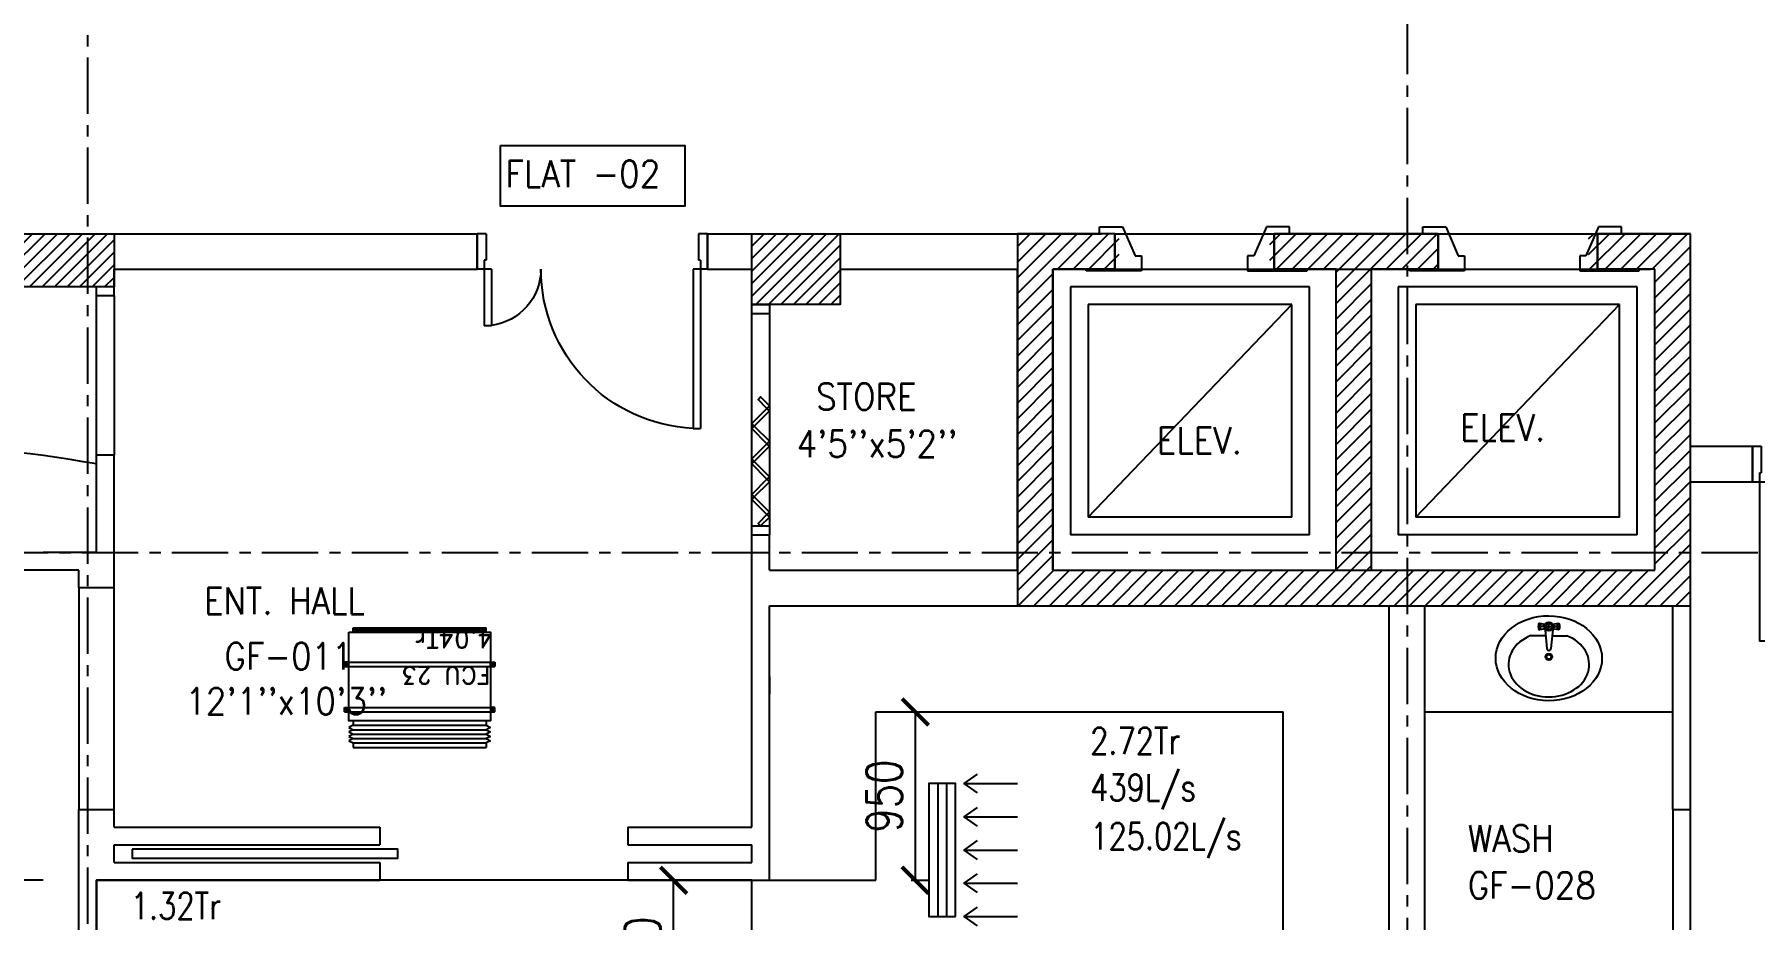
# Model space of a CAD drawing. Header units: millimetres. Extents: x -1288794 to 2153086, y -2701644 to -1428868.
# Drawn here: x 591602 to 601314, y -1497441 to -1492444 of the extents above; entities that cross this region are included whole.
import ezdxf

# ---------------------------------------------------------------- set-up
doc = ezdxf.new("R2010")
doc.units = ezdxf.units.MM
doc.header["$LTSCALE"] = 100
doc.header["$PDMODE"] = 34
for name, pattern in [('CENTER', [50.800000000000004, 31.75, -6.349999999999999, 6.349999999999999, -6.349999999999999]), ('DASHED2', [9.524999999999999, 6.349999999999999, -3.174999999999999]), ('HIDDEN', [9.524999999999999, 6.349999999999999, -3.174999999999999])]:
    doc.linetypes.add(name, pattern=pattern)
for name, color, linetype in [('A-ANNO-TEXT', 8, 'Continuous'), ('A-DOOR', 4, 'Continuous'), ('A-FLOR-OVHD', 4, 'DASHED2'), ('A-FLOR-PFIX', 8, 'Continuous'), ('A-FLOR-SPCL', 8, 'Continuous'), ('A-GRID', 253, 'CENTER'), ('A-WALL-FULL', 8, 'Continuous'), ('AC- SUIPPOR', 7, 'HIDDEN'), ('AC-HLTEXT', 100, 'Continuous'), ('AC-SAD TEXT', 3, 'Continuous'), ('AC-UNIT', 5, 'Continuous'), ('RETURN GRILL RIGHT', 1, 'Continuous'), ('S-COL- HACT.', 9, 'Continuous'), ('S-COL.', 8, 'Continuous'), ('WALL', 42, 'Continuous')]:
    doc.layers.add(name, color=color, linetype=linetype)
doc.styles.add('ROMAND', font='romand')
doc.styles.add('ROMANS', font='romans.shx', dxfattribs={"width": 0.8})
doc.styles.add('SIMPLEX', font='simplex.shx', dxfattribs={"width": 0.8})
doc.dimstyles.new('100 of DIM2', dxfattribs={"dimscale": 0, "dimtxt": 200, "dimasz": 150, "dimexe": 75, "dimexo": 200, "dimgap": 75, "dimtad": 1, "dimdec": 0, "dimrnd": 5, "dimzin": 0, "dimdsep": 46, "dimtxsty": 'ROMANS', "dimblk": 'ARCHTICK', "dimcen": 100, "dimclrd": 94, "dimclre": 94, "dimclrt": 2, "dimadec": 0, "dimazin": 0, "dimtfac": 1, "dimtdec": 0, "dimtofl": 0, "dimtmove": 2, "dimatfit": 3, "dimldrblk": 'OPEN90', "dimfxl": 75, "dimtolj": 1, "dimtzin": 0, "dimarcsym": 0})
pattern_1 = [(45, (1708407.111908457, -1109556.6492245), (-44.19417382415921, 44.19417382415922), [])]

# ---------------------------------------------------------------- blocks, each defined once
blk = doc.blocks.new('D-130-R')
for p, q in [((1219.999999999971, 200), (1219.999999999971, 1100)), ((1219.999999999971, 1100), (1259.999999999971, 1100)), ((1259.999999999971, 200), (1259.999999999971, 1100)), ((79.99999999997091, 520), (39.9999999999709, 520)), ((39.9999999999709, 200), (39.9999999999709, 520)), ((79.99999999997091, 200), (79.99999999997091, 520)), ((-2.91038e-11, 0), (-2.91038e-11, 200)), ((79.99999999997091, 200), (-2.91038e-11, 200)), ((39.9999999999709, 150), (39.9999999999709, 200)), ((1299.999999999971, 200), (1219.999999999971, 200)), ((1259.999999999971, 150), (1259.999999999971, 200)), ((1299.999999999971, 0), (1299.999999999971, 200)), ((49.9999999999709, 150), (39.9999999999709, 150)), ((49.9999999999709, 0), (49.9999999999709, 150)), ((1259.999999999971, 150), (1249.999999999971, 150)), ((1249.999999999971, 0), (1249.999999999971, 150)), ((49.9999999999709, 0), (-2.91038e-11, 0)), ((1299.999999999971, 0), (1249.999999999971, 0))]:
    blk.add_line(p, q)
for centre, radius, start, end in [((1259.999999999971, 200), 900, 92.5473181775407, 180), ((39.9999999999709, 200), 320, 0, 82.81924421851792)]:
    blk.add_arc(centre, radius, start, end)
blk = doc.blocks.new('LAV-2')
for p, q in [((-21.34875416864852, 393.0223818720178), (-54.61699869757467, 399.0098939796108)), ((-0.7396477948790557, 362.8265959029048), (-0.6173104987672554, 398.8263880354434)), ((53.38237770004016, 398.642882091276), (20.07420755550229, 392.8816151388209)), ((-102.4016157470596, 329.8240741794511), (-23.19949463458506, 329.5549233653956)), ((-21.4311658491486, 368.7713687995273), (-54.73933599368647, 363.0101018470722)), ((-24.27464618104532, 385.2106568033468), (-48.67820199020825, 380.9896083639896)), ((-24.30389807283536, 376.602799204485), (-48.67820199020825, 380.9896083639896)), ((-24.67834056851462, 380.9080501665819), (-13.09757754981437, 257.5201785070277)), ((-18.67837521309229, 380.8876606172302), (17.32141691944598, 380.7653233211183)), ((23.3213822748683, 380.7449337717662), (10.90228387187926, 257.4386203096198)), ((53.26004040392836, 362.6430899587374), (19.9917958750022, 368.6306020663303)), ((21.49355013882705, 329.4030439814135), (100.695671253504, 329.1338931681888)), ((47.32124369656194, 380.6633755743586), (22.91768788739901, 376.4423271350016)), ((47.32124369656194, 380.6633755743586), (22.94693977918905, 385.0501847338635))]:
    blk.add_line(p, q)
for centre, radius in [((-0.6784791468231556, 380.8264919691742), 24), ((-0.6784791468231556, 380.8264919691742), 18), ((-1.26076323381676, 209.479676565428), 18), ((-1.26076323381676, 209.479676565428), 13.2)]:
    blk.add_circle(centre, radius)
blk.add_arc((-1.097646839002481, 257.4793994083239), 12, 179.8052937712386, 359.8052937712387)
for centre, major_axis, ratio in [((-1.287189565247899, 201.7032872824398), (-299.9982677711542, 1.019477467550666), 0.8000000000000002), ((53.32120905198426, 380.6429860250066), (0.0611686480558419, 17.99989606626924), 0.3333333333333334)]:
    blk.add_ellipse(centre, major_axis=major_axis, ratio=ratio)
at = {"extrusion": (0, 0, -1)}
blk.add_ellipse((-54.67816734563058, 381.0099979133417), major_axis=(0.0611686480558419, 17.99989606626924), ratio=0.3333333333333334, dxfattribs=at)
blk.add_ellipse((-1.407939387345322, 166.1706358862742), major_axis=(-227.9986835060767, 0.7748028754911342), ratio=0.8, start_param=5.174000287769004, end_param=10.53396298017996)
for points, knots in [([(-54.73102309851856, 365.4563100461805), (-54.8148918814306, 365.5174451857354), (-54.94877173145542, 365.6364603109087), (-55.26478800947916, 366.0158131676795), (-55.44635215342823, 366.2746960428678), (-55.98316868909424, 367.2035457522713), (-56.3498731980555, 368.0341246319776), (-57.01158717531615, 370.0377746866548), (-57.30902578777932, 371.2105942622033), (-57.79374378804459, 373.786741052412), (-57.98155582644067, 375.1901467350735), (-58.29656485787673, 378.9278265684829), (-58.32981911139322, 381.344352206413), (-58.07110891878801, 386.0069764071028), (-57.77855090955746, 388.2520224383798), (-57.06889705297617, 391.5387666347568), (-56.71720567090343, 392.7389135621428), (-56.04603840177114, 394.4779038033372), (-55.73721855155199, 395.1052595778408), (-55.22080469029135, 395.9404465782249), (-55.00586730735122, 396.2088487349866), (-54.75201238238842, 396.4647172014031), (-54.67858743173529, 396.5254027620614), (-54.62531159270765, 396.5636857805724)], [3.378318232220281, 3.378318232220281, 3.378318232220281, 3.378318232220281, 3.519844229534538, 3.519844229534538, 3.661370226848798, 3.661370226848798, 3.925950768732078, 3.925950768732078, 4.190531310615359, 4.190531310615359, 4.455111852498638, 4.455111852498638, 4.867369708964468, 4.867369708964468, 5.279627565430297, 5.279627565430297, 5.565784647371104, 5.565784647371104, 5.785568281380184, 5.785568281380184, 5.956999523659812, 5.956999523659812, 6.046459728541723, 6.046459728541723, 6.046459728541723, 6.046459728541723]), ([(-54.62531159270765, 396.5636857805724), (-54.54144280979781, 396.5025506410178), (-54.40756295984066, 396.3835355157748), (-54.0915466818169, 396.0041826590039), (-53.90998253776306, 395.7452997837453), (-53.37316599536098, 394.8164500626542), (-53.00646147924017, 393.9858711627369), (-52.3447474917466, 391.9822210564761), (-52.04730887607257, 390.8094014495542), (-51.56259087474428, 388.2332545922163), (-51.37477883852881, 386.8298488737993), (-51.05976982244864, 383.0921689818381), (-51.02651558209001, 380.6756433264907), (-51.28522580365642, 376.0130191125579), (-51.57778382876458, 373.7679730853163), (-52.28743770209439, 370.4812289554928), (-52.63912908246675, 369.2810820755288), (-53.31029634364277, 367.542091904716), (-53.61911618930207, 366.91473615667), (-54.13553003840897, 366.0795491973861), (-54.35046741452134, 365.811147056457), (-54.60432232190179, 365.555278614428), (-54.67774726428871, 365.4945930612855), (-54.73102309855349, 365.4563100461808)], [0.2367255786379103, 0.2367255786379103, 0.2367255786379103, 0.2367255786379103, 0.378251575953735, 0.378251575953735, 0.5197775732695598, 0.5197775732695598, 0.7843581202307773, 0.7843581202307773, 1.048938667191994, 1.048938667191994, 1.313519214153212, 1.313519214153212, 1.725777073084578, 1.725777073084578, 2.138034932015945, 2.138034932015945, 2.42419200805428, 2.42419200805428, 2.643975638601967, 2.643975638601967, 2.815406878016951, 2.815406878016951, 2.904867074960167, 2.904867074960167, 2.904867074960167, 2.904867074960167]), ([(53.37406480490717, 396.1966738922376), (53.2897824554744, 396.1361101769506), (53.15509681406292, 396.0180077118678), (52.83650957180906, 395.6408114141816), (52.65319012965593, 395.3831685147309), (52.11007307978397, 394.4579887080429), (51.73773202262418, 393.6299212903255), (51.06241555600973, 391.6308147850381), (50.75701276834479, 390.4600438007027), (50.2547972388198, 387.8872508177193), (50.05745132539341, 386.4851539730302), (49.71704652867081, 382.7497013593102), (49.66736919482318, 380.333457528494), (49.89438402194537, 375.6691826858883), (50.17167688588633, 373.422200146994), (50.85897608726046, 370.1307087824834), (51.20250257394473, 368.9281993590429), (51.86183532656759, 367.184687779507), (52.16638423058285, 366.5552476340268), (52.67710982329917, 365.7165701695316), (52.89021804611511, 365.446713410726), (53.14232808634951, 365.1891255592242), (53.21533888490993, 365.1279423767468), (53.26835329906135, 365.0892981578456)], [0.2367255786379103, 0.2367255786379103, 0.2367255786379103, 0.2367255786379103, 0.378251575953735, 0.378251575953735, 0.5197775732695598, 0.5197775732695598, 0.7843581202307773, 0.7843581202307773, 1.048938667191994, 1.048938667191994, 1.313519214153212, 1.313519214153212, 1.725777073084578, 1.725777073084578, 2.138034932015945, 2.138034932015945, 2.42419200805428, 2.42419200805428, 2.643975638601967, 2.643975638601967, 2.815406878016951, 2.815406878016951, 2.904867074960167, 2.904867074960167, 2.904867074960167, 2.904867074960167]), ([(53.26835329902642, 365.0892981578456), (53.35263564845917, 365.1498618731326), (53.48732128994051, 365.2679643381453), (53.80590853219654, 365.6451606358316), (53.98922797424274, 365.9028035352126), (54.53234501730221, 366.827983330259), (54.90468606716277, 367.6560507278148), (55.58000252319507, 369.6551571815893), (55.88540530743303, 370.8259281345738), (56.38762083543879, 373.3987210504367), (56.5849667508035, 374.8008178593563), (56.92537156248472, 378.5362704144218), (56.97504890936798, 380.9525142277312), (56.7480341111197, 385.6167890568975), (56.47074126308252, 387.8637715997188), (55.78344207890878, 391.155263030668), (55.43991559084935, 392.3577725015411), (54.78058283074606, 394.1012841515107), (54.47603392234995, 394.7307243234789), (53.96530831776144, 395.5694018291557), (53.75220008822252, 395.8392586038402), (53.50009003057603, 396.0968464798485), (53.42707922379741, 396.1580296698974), (53.37406480490717, 396.1966738922376)], [3.378318232220281, 3.378318232220281, 3.378318232220281, 3.378318232220281, 3.519844229534538, 3.519844229534538, 3.661370226848798, 3.661370226848798, 3.925950768732078, 3.925950768732078, 4.190531310615359, 4.190531310615359, 4.455111852498638, 4.455111852498638, 4.867369708964468, 4.867369708964468, 5.279627565430297, 5.279627565430297, 5.565784647371104, 5.565784647371104, 5.785568281380184, 5.785568281380184, 5.956999523659812, 5.956999523659812, 6.046459728541723, 6.046459728541723, 6.046459728541723, 6.046459728541723])]:
    blk.add_open_spline(points, degree=3, knots=knots)
blk = doc.blocks.new('_ArchTick')
at = {"color": 0, "linetype": 'ByBlock', "const_width": 0.15}
blk.add_lwpolyline([(-0.5, -0.5), (0.5, 0.5)], dxfattribs=at)
blk = doc.blocks.new('*D236')
at = {"layer": 'AC-HLTEXT', "color": 94, "lineweight": -2, "transparency": 16777216}
for p, q in [((591651.9288088388, -1495468.634524933), (591052.1677182674, -1495468.634524933)), ((591127.1677182674, -1495468.634524933), (591127.1677182674, -1497218.634524873)), ((591651.9288088346, -1497218.634524873), (591052.1677182674, -1497218.634524873))]:
    blk.add_line(p, q, dxfattribs=at)
at = {"layer": 'Defpoints', "color": 0, "transparency": 16777216}
for p in [(591851.9288088388, -1495468.634524933), (591127.1677182674, -1497218.634524873), (591851.9288088346, -1497218.634524873)]:
    blk.add_point(p, dxfattribs=at)
at = {"layer": 'AC-HLTEXT', "color": 94, "lineweight": -2, "transparency": 16777216, "xscale": 150, "yscale": 150, "zscale": 150}
for p, rotation in [((591127.1677182674, -1495468.634524933), 90), ((591127.1677182674, -1497218.634524873), 270)]:
    blk.add_blockref('_ArchTick', p, dxfattribs=dict(at, rotation=rotation))
at = {"layer": 'AC-HLTEXT', "color": 2, "transparency": 16777216, "insert": (590952.1677182668, -1496343.634524903), "char_height": 200, "attachment_point": 5, "rotation": 90, "style": 'ROMANS'}
blk.add_mtext('\\A1;1750', dxfattribs=at)
blk = doc.blocks.new('*D239')
at = {"layer": 'AC-HLTEXT', "color": 94, "lineweight": -2, "transparency": 16777216}
for p, q in [((596551.9288088384, -1496268.634524933), (596650.5362447978, -1496268.634524933)), ((596575.5362447978, -1496268.634524933), (596575.5362447978, -1497218.634524871)), ((596551.9288088391, -1497218.634524871), (596650.5362447978, -1497218.634524871))]:
    blk.add_line(p, q, dxfattribs=at)
at = {"layer": 'Defpoints', "color": 0, "transparency": 16777216}
for p in [(596351.9288088384, -1496268.634524933), (596351.9288088391, -1497218.634524871), (596575.5362447978, -1497218.634524871)]:
    blk.add_point(p, dxfattribs=at)
at = {"layer": 'AC-HLTEXT', "color": 94, "lineweight": -2, "transparency": 16777216, "xscale": 150, "yscale": 150, "zscale": 150}
for p, rotation in [((596575.5362447978, -1496268.634524933), 90), ((596575.5362447978, -1497218.634524871), 270)]:
    blk.add_blockref('_ArchTick', p, dxfattribs=dict(at, rotation=rotation))
at = {"layer": 'AC-HLTEXT', "color": 2, "transparency": 16777216, "insert": (596400.5362447972, -1496743.634524902), "char_height": 200, "attachment_point": 5, "rotation": 90, "style": 'ROMANS'}
blk.add_mtext('\\A1;950', dxfattribs=at)
blk = doc.blocks.new('*D245')
at = {"layer": 'AC-HLTEXT', "color": 94, "lineweight": -2, "transparency": 16777216}
for p, q in [((595551.9288088388, -1497218.634524873), (595136.2338262806, -1497218.634524873)), ((595211.2338262806, -1498038.634524925), (595211.2338262806, -1497218.634524873)), ((595551.9288088388, -1498038.634524925), (595136.2338262806, -1498038.634524925))]:
    blk.add_line(p, q, dxfattribs=at)
at = {"layer": 'Defpoints', "color": 0, "transparency": 16777216}
for p in [(595211.2338262806, -1497218.634524873), (595751.9288088388, -1497218.634524873), (595751.9288088388, -1498038.634524925)]:
    blk.add_point(p, dxfattribs=at)
at = {"layer": 'AC-HLTEXT', "color": 94, "lineweight": -2, "transparency": 16777216, "xscale": 150, "yscale": 150, "zscale": 150}
for p, rotation in [((595211.2338262806, -1497218.634524873), 90), ((595211.2338262806, -1498038.634524925), 270)]:
    blk.add_blockref('_ArchTick', p, dxfattribs=dict(at, rotation=rotation))
at = {"layer": 'AC-HLTEXT', "color": 2, "transparency": 16777216, "insert": (595036.23382628, -1497628.634524899), "char_height": 200, "attachment_point": 5, "rotation": 90, "style": 'ROMANS'}
blk.add_mtext('\\A1;820', dxfattribs=at)
blk = doc.blocks.new('A$C44FB0367')
at = {"layer": 'WALL', "ltscale": 30}
h = blk.add_hatch(dxfattribs=at)
h.set_pattern_fill('NET3', color=2, scale=100, style=0)
h.set_pattern_definition([(0, (19935.24582652366, -11666.62654212536), (0, 12.5), []), (59.99999999999999, (19935.24582652366, -11666.62654212536), (-10.82531754730548, 6.250000000000001), []), (120, (19935.24582652366, -11666.62654212536), (-10.82531754730548, -6.249999999999997), [])])
h.paths.add_polyline_path([(775, 250), (775, 275), (25, 275), (25, 250)])
at = {"layer": 'WALL', "color": 5, "ltscale": 30}
for p, q in [((25, 250), (25, 275)), ((25, 275), (775, 275)), ((775, 250), (775, 275))]:
    blk.add_line(p, q, dxfattribs=at)
at = {"layer": 'WALL', "color": 8, "ltscale": 30}
for p, q in [((25, -275), (0, -287.5)), ((0, -287.5), (25, -300)), ((25, -250), (25, -275)), ((25, -250), (25, -275)), ((25, -275), (775, -275)), ((775, -250), (775, -275)), ((775, -275), (800, -287.5)), ((800, -287.5), (775, -300)), ((25, -300), (0, -312.5)), ((0, -312.5), (25, -325)), ((25, -325), (0, -337.5)), ((0, -337.5), (25, -350)), ((25, -350), (0, -362.5)), ((0, -362.5), (25, -375)), ((25, -300), (775, -300)), ((25, -325), (775, -325)), ((25, -350), (775, -350)), ((25, -375), (775, -375)), ((25, -375), (25, -400)), ((775, -300), (800, -312.5)), ((800, -312.5), (775, -325)), ((775, -325), (800, -337.5)), ((800, -337.5), (775, -350)), ((775, -350), (800, -362.5)), ((800, -362.5), (775, -375)), ((775, -375), (775, -400)), ((25, -400), (775, -400))]:
    blk.add_line(p, q, dxfattribs=at)
at = {"layer": 'WALL', "color": 5, "ltscale": 30}
blk.add_lwpolyline([(0, 250), (800, 250), (800, -250), (0, -250)], close=True, dxfattribs=at)
blk = doc.blocks.new('A$C5F1D0244')
at = {"layer": 'AC- SUIPPOR', "ltscale": 5}
for p, q in [((-25, 425), (-25, -425)), ((0, 425), (0, -425))]:
    blk.add_line(p, q, dxfattribs=at)
at = {"layer": 'AC- SUIPPOR', "ltscale": 30}
for points in [[(-25, 400), (0, 400), (0, 425), (-25, 425)], [(-25, -400), (0, -400), (0, -425), (-25, -425)]]:
    blk.add_lwpolyline(points, close=True, dxfattribs=at)
for centre in [(-12.5, 412.5), (-12.5, -412.5)]:
    blk.add_circle(centre, 5, dxfattribs=at)
blk = doc.blocks.new('RETURN GRILL RIGHT')
at = {"layer": 'RETURN GRILL RIGHT'}
for p, q in [((375, 25), (-375, 25)), ((375, -25), (-375, -25))]:
    blk.add_line(p, q, dxfattribs=at)
blk.add_lwpolyline([(-375, -75), (375, -75), (375, 75), (-375, 75)], close=True, dxfattribs=at)
for points in [[(-375, -125), (-375, -425)], [(-187.5, -125), (-187.5, -425)], [(0, -125), (0, -425)], [(187.5, -125), (187.5, -425)], [(375, -125), (375, -425)]]:
    blk.add_leader(points, dimstyle='100 of DIM2', override={"dimscale": 1, "dimasz": 75, "dimtad": 0, "dimclrd": 0, "dimfxl": 0.2}, dxfattribs=at)

msp = doc.modelspace()

# ---------------------------------------------------------------- hatches: boundary and pattern name
at = {"layer": 'S-COL- HACT.', "linetype": 'Continuous', "ltscale": 3}
h = msp.add_hatch(dxfattribs=at)
h.set_pattern_fill('ANSI31', color=256, scale=400, style=0)
h.set_pattern_definition([(45, (828947.1155060143, -1509993.415249255), (-35.35533905932737, 35.35533905932738), [])])
h.paths.add_polyline_path([(592051.9288088377, -1493568.634524931), (591451.9288088377, -1493568.634524931), (591451.928808838, -1493868.634524931), (592051.928808838, -1493868.634524931)])
h = msp.add_hatch(dxfattribs=at)
h.set_pattern_fill('ANSI31', color=256, scale=400, style=0)
h.set_pattern_definition([(45, (1708407.111908457, -1109556.6492245), (-35.35533905932737, 35.35533905932738), [])])
h.paths.add_polyline_path([(595651.9288088377, -1493568.634524931), (596151.9288088377, -1493568.634524931), (596151.9288088384, -1493968.634524931), (595651.9288088384, -1493968.634524931)])
h = msp.add_hatch(dxfattribs=at)
h.set_pattern_fill('ANSI31', color=256, scale=500, style=0)
h.set_pattern_definition(pattern_1)
h.paths.add_polyline_path([(599151.9288088349, -1493768.634524935), (599526.9288088374, -1493768.634524934), (599526.928808837, -1493568.634524934), (598576.9288088377, -1493568.634524936), (598576.9288088381, -1493768.634524936), (598951.9288088349, -1493768.634524935), (598951.9288088388, -1495468.634524931), (597351.9288088391, -1495468.634524931), (597351.9288088388, -1493768.634524939), (597726.9288088379, -1493768.634524938), (597726.9288088377, -1493568.634524938), (597151.9288088391, -1493568.63452494), (597151.9288088391, -1495668.634524931), (600951.9288088384, -1495668.634524931), (600951.9288088384, -1493568.634524931), (600376.928808837, -1493568.634524932), (600376.9288088374, -1493768.634524932), (600751.9288088386, -1493768.634524931), (600751.9288088384, -1495468.634524931), (599151.9288088388, -1495468.634524931)])
h = msp.add_hatch(dxfattribs=at)
h.set_pattern_fill('ANSI31', color=256, scale=500, style=0)
h.set_pattern_definition(pattern_1)
h.paths.add_polyline_path([(599151.9288088349, -1493768.634524935), (599526.9288088373, -1493768.634524934), (599526.9288088368, -1493568.634524934), (598576.9288088375, -1493568.634524936), (598576.928808838, -1493768.634524936), (598951.9288088349, -1493768.634524935), (598951.9288088387, -1495468.634524931), (597351.9288088391, -1495468.634524931), (597351.9288088388, -1493768.634524939), (597726.9288088378, -1493768.634524938), (597726.9288088375, -1493568.634524938), (597151.928808839, -1493568.63452494), (597151.928808839, -1495668.634524931), (600951.9288088384, -1495668.634524931), (600951.9288088384, -1493568.634524931), (600376.9288088368, -1493568.634524932), (600376.9288088373, -1493768.634524932), (600751.9288088385, -1493768.634524931), (600751.9288088382, -1495468.634524931), (599151.9288088387, -1495468.634524931)])

# ---------------------------------------------------------------- linework, layer by layer
at = {"layer": 'A-ANNO-TEXT', "color": 5}
msp.add_lwpolyline([(594232.9013197052, -1493070.746180177), (595275.2752538703, -1493070.746180177), (595275.2752538703, -1493413.202926644), (594232.9013197052, -1493413.202926644)], close=True, dxfattribs=at)
at = {"layer": 'A-DOOR', "ltscale": 3}
for p, q in [((595651.9288088384, -1495268.634524932), (595651.9288088374, -1493968.634524932)), ((595751.9288088377, -1493968.634524931), (595751.9288088384, -1495268.634524932)), ((595651.9288088388, -1494018.634524932), (595751.9288088377, -1494018.634524931)), ((595651.9288088386, -1495218.634524932), (595751.9288088384, -1495218.634524932))]:
    msp.add_line(p, q, dxfattribs=at)
for points in [[(595737.7866732145, -1494554.492389299), (595651.9288088384, -1494640.350253677), (595666.0709444622, -1494654.492389301), (595751.9288088384, -1494568.634524922), (595737.7866732148, -1494554.492389299)], [(595737.7866732145, -1494554.492389299), (595687.7866732148, -1494504.492389299), (595701.9288088384, -1494490.350253676), (595751.9288088384, -1494540.350253676), (595737.7866732145, -1494554.492389299)], [(595737.7866732145, -1494754.492389302), (595651.9288088384, -1494668.634524925), (595666.0709444622, -1494654.492389301), (595751.9288088384, -1494740.350253678), (595737.7866732145, -1494754.492389302)], [(595737.7866732145, -1494754.492389302), (595651.9288088384, -1494840.35025368), (595666.070944462, -1494854.492389304), (595751.9288088384, -1494768.634524926), (595737.7866732145, -1494754.492389302)], [(595737.7866732145, -1494954.492389305), (595651.9288088384, -1494868.634524928), (595666.070944462, -1494854.492389304), (595751.9288088384, -1494940.350253682), (595737.7866732145, -1494954.492389305)], [(595737.7866732145, -1494954.492389305), (595651.9288088384, -1495040.350253683), (595666.070944462, -1495054.492389307), (595751.9288088384, -1494968.634524929), (595737.7866732145, -1494954.492389305)], [(595737.7866732145, -1495154.492389309), (595651.9288088384, -1495068.634524931), (595666.070944462, -1495054.492389307), (595751.9288088384, -1495140.350253685), (595737.7866732145, -1495154.492389309)], [(595737.7866732145, -1495154.492389309), (595687.7866732148, -1495204.492389308), (595701.9288088384, -1495218.634524932), (595751.9288088384, -1495168.634524932), (595737.7866732145, -1495154.492389309)], [(592154.8409068978, -1497043.634524871), (592154.8409068976, -1497093.634524873), (593654.8409068978, -1497093.634524875), (593654.8409068978, -1497043.634524875), (592154.8409068978, -1497043.634524873)]]:
    msp.add_lwpolyline(points, dxfattribs=at)
at = {"layer": 'A-FLOR-OVHD', "linetype": 'Continuous', "ltscale": 3}
for p, q in [((591951.9288088384, -1494818.634524933), (591951.9288088384, -1493918.634524932)), ((592051.9288088386, -1493918.634524932), (592051.9288088386, -1494818.634524933)), ((591851.9288088381, -1495568.634524933), (591851.9288088381, -1496818.634524872)), ((592051.9288088384, -1496818.634524872), (592051.9288088386, -1495568.634524933)), ((600851.9288088386, -1496818.634524935), (600851.9288088384, -1498018.634524934)), ((600951.9288088384, -1498018.634524934), (600951.9288088386, -1496818.634524935))]:
    msp.add_line(p, q, dxfattribs=at)
at = {"layer": 'A-FLOR-PFIX', "ltscale": 3}
for p, q in [((597701.9288088393, -1493568.634524938), (598601.9288088395, -1493568.634524938)), ((599526.9288088398, -1493568.634524938), (600426.9288088398, -1493568.634524933))]:
    msp.add_line(p, q, dxfattribs=at)
at = {"layer": 'A-FLOR-SPCL', "ltscale": 50}
for p, q in [((597615.8878205402, -1493530.27115569), (597745.3196171797, -1493530.27115569)), ((597615.8878205402, -1493568.634524939), (597615.8878205402, -1493530.27115569)), ((597745.3196171797, -1493530.27115569), (597816.5198725432, -1493694.324489687)), ((598558.5380004994, -1493530.27115569), (598487.3377451359, -1493694.324489687)), ((598687.969797139, -1493530.27115569), (598558.5380004994, -1493530.27115569)), ((598687.9697971386, -1493568.634524939), (598687.969797139, -1493530.27115569)), ((599440.8878205406, -1493530.27115569), (599570.31961718, -1493530.27115569)), ((599440.8878205406, -1493568.634524939), (599440.8878205406, -1493530.27115569)), ((599570.31961718, -1493530.27115569), (599641.5198725435, -1493694.324489687)), ((600433.5380005023, -1493530.271155684), (600362.3377451389, -1493694.324489682)), ((600562.969797142, -1493530.271155685), (600433.5380005023, -1493530.271155684)), ((600562.9697971416, -1493568.634524933), (600562.969797142, -1493530.271155685)), ((597540.8878205407, -1493778.634524938), (597540.8878205405, -1493768.634524939)), ((597851.9288088395, -1493778.634524938), (597540.8878205407, -1493778.634524938)), ((597816.5198725432, -1493694.324489687), (597851.9288088395, -1493694.324489687)), ((597851.9288088395, -1493694.324489687), (597851.9288088395, -1493778.634524938)), ((598451.9288088395, -1493694.324489687), (598451.9288088395, -1493778.634524938)), ((598487.3377451359, -1493694.324489687), (598451.9288088395, -1493694.324489687)), ((598451.9288088395, -1493778.634524938), (598787.9697971386, -1493778.634524939)), ((598787.9697971386, -1493778.634524939), (598787.9697971388, -1493768.634524939)), ((599365.887820541, -1493778.634524938), (599365.8878205408, -1493768.634524939)), ((599676.9288088399, -1493778.634524938), (599365.887820541, -1493778.634524938)), ((599641.5198725435, -1493694.324489687), (599676.9288088399, -1493694.324489687)), ((599676.9288088399, -1493694.324489687), (599676.9288088399, -1493778.634524938)), ((600326.9288088424, -1493694.324489682), (600326.9288088424, -1493778.634524933)), ((600362.3377451389, -1493694.324489682), (600326.9288088424, -1493694.324489682)), ((600326.9288088424, -1493778.634524933), (600662.9697971416, -1493778.634524933)), ((600662.9697971416, -1493778.634524933), (600662.9697971418, -1493768.634524933))]:
    msp.add_line(p, q, dxfattribs=at)
at = {"layer": 'A-FLOR-SPCL'}
for p, q in [((597701.9288088395, -1493768.634524938), (598601.9288088395, -1493768.634524938)), ((598601.9288088395, -1493768.634524938), (598751.9288088393, -1493768.634524938)), ((599526.9288088399, -1493768.634524938), (600426.9288088398, -1493768.634524933)), ((600426.9288088398, -1493768.634524933), (600626.9288088423, -1493768.634524932)), ((597451.9288088393, -1493868.634524939), (597451.9288088398, -1495268.634524938)), ((598801.9288088395, -1493868.634524939), (597451.9288088393, -1493868.634524939)), ((598801.9288088395, -1495268.634524938), (598801.9288088395, -1493868.634524939)), ((599301.9288088395, -1493868.634524939), (599301.92880884, -1495268.634524938)), ((600651.9288088398, -1493868.634524939), (599301.9288088395, -1493868.634524939)), ((600651.92880884, -1495268.634524938), (600651.9288088398, -1493868.634524939)), ((597551.9288088393, -1493968.634524938), (597551.9288088398, -1495168.634524938)), ((598701.9288088395, -1493968.634524939), (597551.9288088393, -1493968.634524938)), ((597551.9288088398, -1495168.634524938), (598701.9288088395, -1493968.634524939)), ((598701.9288088398, -1495168.634524938), (598701.9288088395, -1493968.634524939)), ((599401.9288088395, -1493968.634524938), (599401.92880884, -1495168.634524938)), ((600551.92880884, -1493968.634524939), (599401.9288088395, -1493968.634524938)), ((599401.92880884, -1495168.634524938), (600551.92880884, -1493968.634524939)), ((600551.92880884, -1495168.634524938), (600551.92880884, -1493968.634524939)), ((598701.9288088398, -1495168.634524938), (597551.9288088398, -1495168.634524938)), ((600551.92880884, -1495168.634524938), (599401.92880884, -1495168.634524938)), ((598801.9288088395, -1495268.634524938), (597451.9288088398, -1495268.634524938)), ((600651.92880884, -1495268.634524938), (599301.92880884, -1495268.634524938))]:
    msp.add_line(p, q, dxfattribs=at)
at = {"layer": 'A-FLOR-SPCL', "ltscale": 3}
for p, q in [((596351.9288088388, -1497218.63452487), (596351.9288088381, -1496268.634524932)), ((596351.9288088381, -1496268.634524932), (598651.9288088384, -1496268.634524932)), ((598651.9288088386, -1499218.634524925), (598651.9288088384, -1496268.634524932)), ((599451.9288088342, -1496268.634524932), (600851.928808835, -1496268.634524932)), ((595751.9288088388, -1497218.63452487), (596351.9288088388, -1497218.63452487))]:
    msp.add_line(p, q, dxfattribs=at)
msp.add_lwpolyline([(595651.9288088377, -1497218.634524872), (591951.9288088386, -1497218.634524872), (591951.9288088386, -1501521.324779124), (595651.9288088377, -1501521.324779124)], close=True, dxfattribs=at)
msp.add_arc((590751.9288088616, -1501492.966747236), 6732.145080993278, 79.73219821575438, 100.2678017842456, dxfattribs=at)
at = {"layer": 'A-GRID', "ltscale": 0.1}
for p, q in [((591901.928808837, -1465142.619941931), (591901.928808837, -1513276.979935951)), ((599351.9288088381, -1466442.619941899), (599351.9288088381, -1514576.979935919)), ((574598.5554139051, -1495368.634524932), (618138.1475080203, -1495368.634524932))]:
    msp.add_line(p, q, dxfattribs=at)
at = {"layer": 'A-WALL-FULL', "ltscale": 3}
for p, q in [((592051.9288088375, -1493568.634524933), (594101.9288088386, -1493568.634524933)), ((594101.9288088386, -1493768.634524932), (594101.9288088386, -1493568.634524933)), ((595401.9288088386, -1493568.634524933), (597626.9288088388, -1493568.634524931)), ((595401.9288088386, -1493768.634524932), (595401.9288088386, -1493568.634524933)), ((595501.9288088386, -1493568.634524933), (595851.9288088386, -1493568.634524932)), ((597701.928421445, -1493568.634524932), (597701.9288088395, -1493568.634524931)), ((597701.9288088395, -1493768.634524938), (597701.9288088393, -1493568.634524938)), ((598601.9288088395, -1493568.634524938), (599526.9288088399, -1493568.634524938)), ((598601.9288088395, -1493768.634524937), (598601.9288088395, -1493568.634524938)), ((598651.9288088398, -1493568.634524931), (599526.9288088398, -1493568.634524931)), ((599526.9288088399, -1493768.634524938), (599526.9288088398, -1493568.634524938)), ((600426.9288088398, -1493768.634524932), (600426.9288088398, -1493568.634524933)), ((600426.9288088398, -1493568.634524933), (600951.9288088391, -1493568.634524938)), ((600951.9288088388, -1494768.634524934), (600951.9288088391, -1493568.634524938)), ((592051.9288088388, -1493768.634524933), (594101.9288088386, -1493768.634524932)), ((592051.9288088386, -1493918.634524932), (592051.9288088386, -1493768.634524933)), ((595401.9288088386, -1493768.634524932), (595651.9288088388, -1493768.634524932)), ((595501.9288088386, -1493768.634524932), (595651.9288088388, -1493768.634524932)), ((595651.9288088391, -1493968.634524932), (595651.9288088393, -1493768.634524932)), ((595651.9288088388, -1493968.634524932), (595651.9288088391, -1493768.634524932)), ((596151.928808838, -1493768.634524931), (597151.9288088396, -1493768.63452493)), ((597151.9288088393, -1495468.634524932), (597151.9288088395, -1493768.634524931)), ((597351.9288088393, -1495468.634524932), (597351.9288088395, -1493768.634524931)), ((597351.9288088395, -1493768.63452493), (597701.9288088395, -1493768.634524929)), ((598601.9288088395, -1493768.634524937), (599051.92880884, -1493768.634524937)), ((599051.92880884, -1493768.634524937), (599526.9288088399, -1493768.634524937)), ((600426.9288088396, -1493768.634524932), (600726.92880884, -1493768.634524938)), ((600751.9288088382, -1495468.634524931), (600751.9288088384, -1493768.634524938)), ((600751.9288088384, -1495468.634524931), (600751.9288088384, -1493768.634524937)), ((592051.9288088386, -1493918.634524932), (591951.9288088386, -1493918.634524932)), ((595651.9288088391, -1493968.634524932), (595751.9288088377, -1493968.634524931)), ((592051.9288088386, -1494818.634524933), (591951.9288088384, -1494818.634524931)), ((591951.9288088386, -1495368.634524932), (591951.9288088384, -1494818.634524931)), ((592051.9288088386, -1495568.634524933), (592051.9288088386, -1494818.634524933)), ((600951.9288088388, -1494768.634524934), (601301.9288088388, -1494768.634524934)), ((601301.9288088386, -1494968.634524934), (601301.9288088388, -1494768.634524934)), ((600951.9288088386, -1494968.634524932), (601301.9288088386, -1494968.634524934)), ((600951.9288088386, -1496818.634524935), (600951.9288088388, -1494968.634524932)), ((595651.9288088386, -1495268.634524932), (595751.9288088384, -1495268.634524932)), ((595651.9288088384, -1496918.634524872), (595651.9288088384, -1495268.634524932)), ((595751.9288088384, -1495468.634524932), (595751.9288088384, -1495268.634524932)), ((591951.9288088384, -1495368.634524932), (591651.9288088386, -1495368.634524932)), ((591851.9288088386, -1495468.634524932), (586551.9288088386, -1495468.634524933)), ((591851.9288088386, -1495568.634524933), (591851.9288088386, -1495468.634524932)), ((595751.9288088388, -1495468.634524932), (597151.9288088393, -1495468.634524932)), ((597351.9288088392, -1495468.634524931), (600751.9288088384, -1495468.634524931)), ((592051.9288088386, -1495568.634524933), (591851.9288088386, -1495568.634524933)), ((595751.9288088386, -1495668.634524932), (599251.9288088388, -1495668.634524932)), ((595751.9288088388, -1497218.63452487), (595751.9288088388, -1495668.634524932)), ((599251.9288088386, -1499218.634524931), (599251.9288088388, -1495668.634524932)), ((599451.9288088388, -1495668.634524932), (600851.9288088388, -1495668.634524931)), ((599451.9288088386, -1498950.634524935), (599451.9288088388, -1495668.634524932)), ((600851.9288088384, -1496818.634524935), (600851.9288088388, -1495668.634524931)), ((595751.9288088388, -1496068.634524932), (595751.9288088388, -1496168.634524932)), ((599251.9288088386, -1499218.634524932), (599251.9288088388, -1496068.634524932)), ((591851.9288088388, -1502718.634524933), (591851.9288088388, -1496818.634524872)), ((591851.9288088381, -1496818.634524872), (592051.9288088386, -1496818.634524872)), ((592051.9288088386, -1496918.634524872), (592051.9288088388, -1496818.634524872)), ((600851.9288088386, -1496818.634524935), (600951.9288088386, -1496818.634524935)), ((592051.9288088386, -1496918.634524872), (593551.9288088379, -1496918.634524876)), ((593551.9288088379, -1496918.634524874), (593551.9288088379, -1497018.634524874)), ((594951.9288088379, -1496918.634524872), (594951.9288088379, -1497018.634524872)), ((594951.9288088379, -1496918.634524874), (595651.9288088384, -1496918.634524872)), ((592051.9288088386, -1497018.634524872), (593551.9288088379, -1497018.634524876)), ((592051.9288088388, -1497118.634524872), (592051.9288088388, -1497018.634524872)), ((594951.9288088379, -1497018.634524874), (595651.9288088388, -1497018.634524872)), ((595651.9288088388, -1497118.634524871), (595651.9288088388, -1497018.634524872)), ((592051.9288088386, -1497118.634524872), (593551.9288088379, -1497118.634524877)), ((593551.9288088379, -1497118.634524874), (593551.9288088379, -1497218.634524874)), ((594951.9288088379, -1497118.634524872), (594951.9288088379, -1497218.634524872)), ((594951.9288088379, -1497118.634524874), (595651.9288088388, -1497118.634524871)), ((591951.9288088388, -1501208.634524857), (591951.9288088386, -1497218.634524872)), ((591951.9288088386, -1497218.634524872), (593551.9288088379, -1497218.634524876)), ((594951.9288088379, -1497218.634524874), (595751.9288088388, -1497218.63452487))]:
    msp.add_line(p, q, dxfattribs=at)
at = {"layer": 'A-WALL-FULL'}
msp.add_line((600751.9288088384, -1493768.634524938), (600426.9288088398, -1493768.634524932), dxfattribs=at)
msp.add_line((600751.9288088384, -1493768.634524938), (600426.9288088398, -1493768.634524932), dxfattribs=at)
at = {"layer": 'A-WALL-FULL', "linetype": 'Continuous', "ltscale": 3}
msp.add_line((591951.9288088386, -1493918.634524932), (591951.9288088386, -1493868.634524931), dxfattribs=at)
at = {"layer": 'S-COL.', "linetype": 'Continuous', "ltscale": 3}
for p, q in [((597701.9288088395, -1493568.634524931), (597151.9288088391, -1493568.63452494)), ((597151.9288088391, -1493568.63452494), (597151.9288088391, -1495668.634524931)), ((597701.9288088393, -1493568.634524917), (597701.9288088398, -1493768.634524917)), ((599526.928808837, -1493568.634524934), (598601.9288088391, -1493568.634524937)), ((598601.9288088391, -1493568.634524925), (598601.9288088395, -1493768.634524923)), ((599526.928808837, -1493568.634524938), (599526.9288088374, -1493768.634524934)), ((600951.9288088384, -1493568.634524931), (600426.9288088398, -1493568.634524933)), ((600426.9288088398, -1493568.634524938), (600426.9288088402, -1493768.634524933)), ((600951.9288088384, -1495668.634524931), (600951.9288088384, -1493568.634524931)), ((597701.92880884, -1493768.634524931), (597351.9288088388, -1493768.634524939)), ((597351.9288088388, -1493768.634524939), (597351.9288088391, -1495468.634524931)), ((598951.9288088349, -1493768.634524935), (598601.9288088395, -1493768.634524936)), ((598951.9288088388, -1495468.634524931), (598951.9288088349, -1493768.634524935)), ((599526.9288088374, -1493768.634524934), (599151.9288088349, -1493768.634524935)), ((599151.9288088388, -1495468.634524931), (599151.9288088349, -1493768.634524935)), ((600751.9288088384, -1493768.634524931), (600426.9288088402, -1493768.634524932)), ((600751.9288088384, -1495468.634524931), (600751.9288088384, -1493768.634524931)), ((597351.9288088391, -1495468.634524931), (598951.9288088388, -1495468.634524931)), ((599151.9288088388, -1495468.634524931), (600751.9288088384, -1495468.634524931)), ((597151.9288088391, -1495668.634524931), (600951.9288088384, -1495668.634524931))]:
    msp.add_line(p, q, dxfattribs=at)
for points in [[(591451.9288088377, -1493568.634524931), (592051.9288088377, -1493568.634524931), (592051.928808838, -1493868.634524931), (591451.928808838, -1493868.634524931)], [(595651.9288088377, -1493568.634524931), (596151.9288088377, -1493568.634524931), (596151.9288088384, -1493968.634524931), (595651.9288088384, -1493968.634524931)]]:
    msp.add_lwpolyline(points, close=True, dxfattribs=at)

# ---------------------------------------------------------------- block references
at = {"ltscale": 30, "rotation": 90.00000000000001}
msp.add_blockref('A$C5F1D0244', (593776.9288085948, -1495986.731214296), dxfattribs=at)
at = {"ltscale": 30, "xscale": -1, "rotation": 90}
msp.add_blockref('A$C5F1D0244', (593776.9288085948, -1496267.942252252), dxfattribs=at)
at = {"layer": 'A-DOOR', "ltscale": 3, "xscale": -1, "rotation": 180}
msp.add_blockref('D-130-R', (594101.9288088386, -1493568.634524932), dxfattribs=at)
at = {"layer": 'A-DOOR', "ltscale": 3, "rotation": 180}
msp.add_blockref('D-130-R', (602601.9288088386, -1494768.634524934), dxfattribs=at)
at = {"layer": 'A-FLOR-PFIX', "ltscale": 3}
msp.add_blockref('LAV-2', (600153.9565905224, -1496167.24047813), dxfattribs=at)
at = {"layer": 'AC-UNIT', "color": 6, "ltscale": 30}
msp.add_blockref('A$C44FB0367', (593376.9288085948, -1496068.634524876), dxfattribs=at)
at = {"layer": 'RETURN GRILL RIGHT', "rotation": 90}
msp.add_blockref('RETURN GRILL RIGHT', (596726.9288088386, -1497047.802509273), dxfattribs=at)

# ---------------------------------------------------------------- texts
at = {"layer": 'A-ANNO-TEXT', "color": 5, "style": 'ROMANS', "width": 0.9}
msp.add_text('FLAT -02', height=150, dxfattribs=at).set_placement((594261.6433820785, -1493305.117744946))
at = {"layer": 'A-ANNO-TEXT', "style": 'ROMANS', "width": 0.9}
for s, p in [('STORE', (596015.2276772792, -1494563.456678741)), ('ELEV.', (599651.7313702081, -1494738.011849849)), ("4'5''x5'2''", (595905.5321602081, -1494829.799743969)), ('ELEV.', (597939.2016383898, -1494810.140485791)), ('ENT. HALL', (592559.1434809075, -1495716.535068628)), ('GF-011', (592675.0091625631, -1496028.775118816)), ("12'1''x10'3''", (592454.4689716359, -1496283.208880788)), ('WASH', (599694.4618327029, -1497058.009403173)), ('GF-028', (599694.4618327029, -1497322.310764744))]:
    msp.add_text(s, height=150, dxfattribs=at).set_placement(p)
at = {"layer": 'AC-HLTEXT', "style": 'ROMAND'}
for s, p in [('4.04Tr', (594191.3577019374, -1495808.622620607)), ('FCU 23', (594176.9288085948, -1496011.731214296))]:
    msp.add_text(s, height=100, rotation=180, dxfattribs=at).set_placement(p)
at = {"layer": 'AC-SAD TEXT', "style": 'SIMPLEX', "width": 0.8}
for s, p in [('2.72Tr', (597563.2177999686, -1496506.242790906)), ('439L/s', (597563.2177999686, -1496769.284268298)), ('125.02L/s', (597563.2177999686, -1497044.36243559)), ('1.32Tr', (592146.335466272, -1497437.969684399))]:
    msp.add_text(s, height=150, dxfattribs=at).set_placement(p)

# ---------------------------------------------------------------- dimensions: what is measured, and where the dimension line sits
at = {"layer": 'AC-HLTEXT'}
for base, p1, p2, picture, middle in [((591127.1677182674, -1497218.634524873), (591851.9288088386, -1495468.634524932), (591851.9288088344, -1497218.634524872), '*D236', (590952.1677182668, -1496343.634524903)), ((596575.5362447978, -1497218.634524871), (596351.9288088381, -1496268.634524932), (596351.9288088388, -1497218.63452487), '*D239', (596400.5362447972, -1496743.634524902)), ((595211.2338262806, -1497218.634524873), (595751.9288088386, -1498038.634524924), (595751.9288088386, -1497218.634524872), '*D245', (595036.23382628, -1497628.634524899))]:
    dim = msp.add_linear_dim(base=base, p1=p1, p2=p2, angle=90, dimstyle='100 of DIM2', override={"dimscale": 1, "dimfxl": 0.2}, dxfattribs=at)
    dim.commit()
    dim.dimension.update_dxf_attribs({"geometry": picture, "text_midpoint": middle})

doc.saveas('drawing.dxf')
